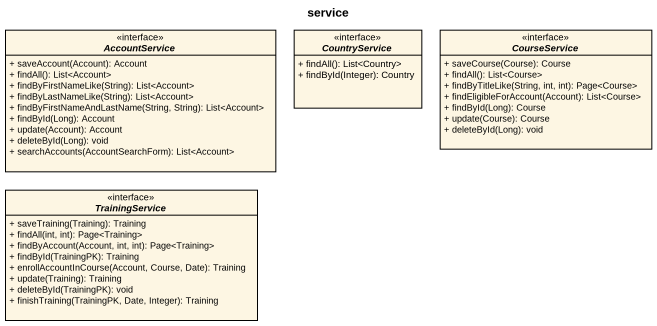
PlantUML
@startuml
title service
hide circle
hide empty members
skinparam classAttributeIconSize 0
interface AccountService <<interface>> {
  + saveAccount(Account): Account
  + findAll(): List<Account>
  + findByFirstNameLike(String): List<Account>
  + findByLastNameLike(String): List<Account>
  + findByFirstNameAndLastName(String, String): List<Account>
  + findById(Long): Account
  + update(Account): Account
  + deleteById(Long): void
  + searchAccounts(AccountSearchForm): List<Account>
}
interface CountryService <<interface>> {
  + findAll(): List<Country>
  + findById(Integer): Country
}
interface CourseService <<interface>> {
  + saveCourse(Course): Course
  + findAll(): List<Course>
  + findByTitleLike(String, int, int): Page<Course>
  + findEligibleForAccount(Account): List<Course>
  + findById(Long): Course
  + update(Course): Course
  + deleteById(Long): void
}
interface TrainingService <<interface>> {
  + saveTraining(Training): Training
  + findAll(int, int): Page<Training>
  + findByAccount(Account, int, int): Page<Training>
  + findById(TrainingPK): Training
  + enrollAccountInCourse(Account, Course, Date): Training
  + update(Training): Training
  + deleteById(TrainingPK): void
  + finishTraining(TrainingPK, Date, Integer): Training
}
@enduml
